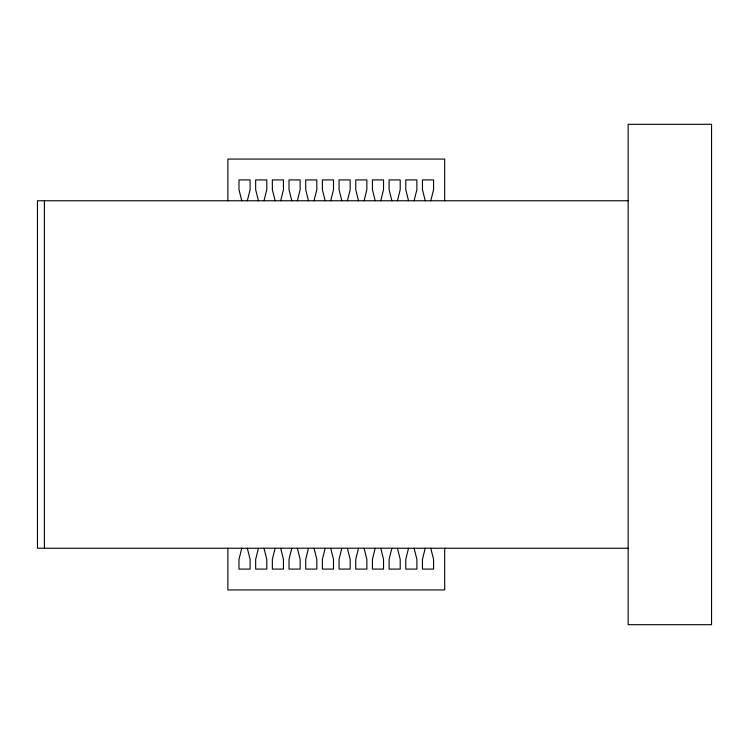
<?xml version="1.0" encoding="UTF-8"?>
<svg xmlns="http://www.w3.org/2000/svg" width="749" height="749" viewBox="0 0 749 749"><rect width="100%" height="100%" fill="white"/><g stroke="black" fill="none" stroke-linecap="round" stroke-linejoin="round"><path stroke-width="1.12" d="M227.865 548.24L227.865 589.931L444.691 589.931L444.691 548.24M247.32 200.76L250.1 189.647L250.1 179.91L238.987 179.91L238.987 189.647L241.768 200.76M264.004 200.76L266.784 189.647L266.784 179.91L255.662 179.91L255.662 189.647L258.442 200.76M280.678 200.76L283.459 189.647L283.459 179.91L272.346 179.91L272.346 189.647L275.126 200.76M297.362 200.76L300.143 189.647L300.143 179.91L289.02 179.91L289.02 189.647L291.801 200.76M314.037 200.76L316.818 189.647L316.818 179.91L305.704 179.91L305.704 189.647L308.476 200.76M241.768 548.24L238.987 559.353L238.987 569.09L250.1 569.09L250.1 559.353L247.32 548.24M330.721 200.76L333.502 189.647L333.502 179.91L322.379 179.91L322.379 189.647L325.16 200.76M258.442 548.24L255.662 559.353L255.662 569.09L266.784 569.09L266.784 559.353L264.004 548.24M347.396 200.76L350.176 189.647L350.176 179.91L339.054 179.91L339.054 189.647L341.834 200.76M275.126 548.24L272.346 559.353L272.346 569.09L283.459 569.09L283.459 559.353L280.678 548.24M364.08 200.76L366.86 189.647L366.86 179.91L355.738 179.91L355.738 189.647L358.518 200.76M291.801 548.24L289.02 559.353L289.02 569.09L300.143 569.09L300.143 559.353L297.362 548.24M380.754 200.76L383.535 189.647L383.535 179.91L372.412 179.91L372.412 189.647L375.193 200.76M308.476 548.24L305.704 559.353L305.704 569.09L316.818 569.09L316.818 559.353L314.037 548.24M397.429 200.76L400.209 189.647L400.209 179.91L389.096 179.91L389.096 189.647L391.877 200.76M325.16 548.24L322.379 559.353L322.379 569.09L333.502 569.09L333.502 559.353L330.721 548.24M414.113 200.76L416.893 189.647L416.893 179.91L405.771 179.91L405.771 189.647L408.551 200.76M341.834 548.24L339.054 559.353L339.054 569.09L350.176 569.09L350.176 559.353L347.396 548.24M430.787 200.76L433.568 189.647L433.568 179.91L422.455 179.91L422.455 189.647L425.235 200.76M358.518 548.24L355.738 559.353L355.738 569.09L366.86 569.09L366.86 559.353L364.08 548.24M375.193 548.24L372.412 559.353L372.412 569.09L383.535 569.09L383.535 559.353L380.754 548.24M391.877 548.24L389.096 559.353L389.096 569.09L400.209 569.09L400.209 559.353L397.429 548.24M408.551 548.24L405.771 559.353L405.771 569.09L416.893 569.09L416.893 559.353L414.113 548.24M425.235 548.24L422.455 559.353L422.455 569.09L433.568 569.09L433.568 559.353L430.787 548.24M628.158 200.76L37.45 200.76L37.45 548.24L628.158 548.24M444.691 200.76L444.691 159.069L227.865 159.069L227.865 200.76M44.397 200.76L44.397 548.24M711.55 124.315L628.158 124.315L628.158 624.685L711.55 624.685L711.55 124.315"/></g></svg>
